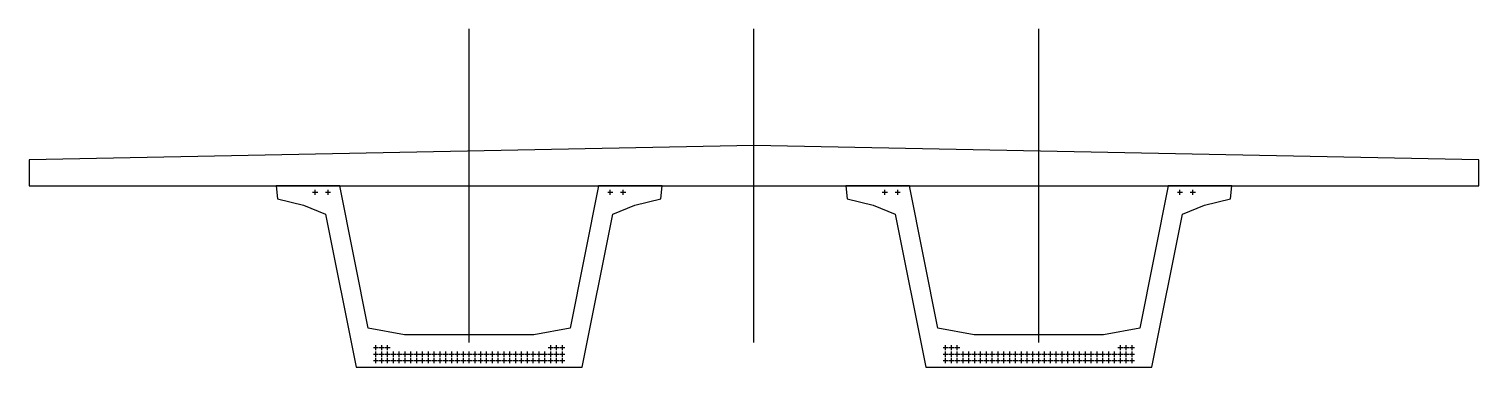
# Model space of a CAD drawing. Header units: metres. Extents: x 0 to 11.2, y 2.9 to 5.5.
import ezdxf

# ---------------------------------------------------------------- set-up
doc = ezdxf.new("R2010")
doc.units = ezdxf.units.M
doc.header["$PDMODE"] = 2
doc.header["$PDSIZE"] = 0.02
for name, color, linetype in [('axis', 1, 'Continuous'), ('bottom_strands_positions', 3, 'Continuous'), ('girders_contour', 2, 'Continuous'), ('slab_contour', 6, 'Continuous'), ('top_strands', 1, 'Continuous')]:
    doc.layers.add(name, color=color, linetype=linetype)

msp = doc.modelspace()

# ---------------------------------------------------------------- linework, layer by layer
at = {"layer": 'axis'}
for p, q in [((3.4, 3.053), (3.4, 5.476)), ((5.6, 3.053), (5.6, 5.476)), ((7.8, 3.053), (7.8, 5.476))]:
    msp.add_line(p, q, dxfattribs=at)
at = {"layer": 'bottom_strands_positions'}
for p in [(2.68, 3.014), (2.725, 3.014), (2.77, 3.014), (4.03, 3.014), (4.075, 3.014), (4.12, 3.014), (7.08, 3.014), (7.125, 3.014), (7.17, 3.014), (8.43, 3.014), (8.475, 3.014), (8.52, 3.014), (2.68, 2.964), (2.68, 2.914), (2.725, 2.964), (2.725, 2.914), (2.77, 2.964), (2.77, 2.914), (2.815, 2.964), (2.815, 2.914), (2.86, 2.964), (2.86, 2.914), (2.905, 2.964), (2.905, 2.914), (2.95, 2.964), (2.95, 2.914), (2.995, 2.964), (2.995, 2.914), (3.04, 2.964), (3.04, 2.914), (3.085, 2.964), (3.085, 2.914), (3.13, 2.964), (3.13, 2.914), (3.175, 2.964), (3.175, 2.914), (3.22, 2.964), (3.22, 2.914), (3.265, 2.964), (3.265, 2.914), (3.31, 2.964), (3.31, 2.914), (3.355, 2.964), (3.355, 2.914), (3.4, 2.964), (3.4, 2.914), (3.445, 2.964), (3.445, 2.914), (3.49, 2.964), (3.49, 2.914), (3.535, 2.964), (3.535, 2.914), (3.58, 2.964), (3.58, 2.914), (3.625, 2.964), (3.625, 2.914), (3.67, 2.964), (3.67, 2.914), (3.715, 2.964), (3.715, 2.914), (3.76, 2.964), (3.76, 2.914), (3.805, 2.964), (3.805, 2.914), (3.85, 2.964), (3.85, 2.914), (3.895, 2.964), (3.895, 2.914), (3.94, 2.964), (3.94, 2.914), (3.985, 2.964), (3.985, 2.914), (4.03, 2.964), (4.03, 2.914), (4.075, 2.964), (4.075, 2.914), (4.12, 2.964), (4.12, 2.914), (7.08, 2.964), (7.08, 2.914), (7.125, 2.964), (7.125, 2.914), (7.17, 2.964), (7.17, 2.914), (7.215, 2.964), (7.215, 2.914), (7.26, 2.964), (7.26, 2.914), (7.305, 2.964), (7.305, 2.914), (7.35, 2.964), (7.35, 2.914), (7.395, 2.964), (7.395, 2.914), (7.44, 2.964), (7.44, 2.914), (7.485, 2.964), (7.485, 2.914), (7.53, 2.964), (7.53, 2.914), (7.575, 2.964), (7.575, 2.914), (7.62, 2.964), (7.62, 2.914), (7.665, 2.964), (7.665, 2.914), (7.71, 2.964), (7.71, 2.914), (7.755, 2.964), (7.755, 2.914), (7.8, 2.964), (7.8, 2.914), (7.845, 2.964), (7.845, 2.914), (7.89, 2.964), (7.89, 2.914), (7.935, 2.964), (7.935, 2.914), (7.98, 2.964), (7.98, 2.914), (8.025, 2.964), (8.025, 2.914), (8.07, 2.964), (8.07, 2.914), (8.115, 2.964), (8.115, 2.914), (8.16, 2.964), (8.16, 2.914), (8.205, 2.964), (8.205, 2.914), (8.25, 2.964), (8.25, 2.914), (8.295, 2.964), (8.295, 2.914), (8.34, 2.964), (8.34, 2.914), (8.385, 2.964), (8.385, 2.914), (8.43, 2.964), (8.43, 2.914), (8.475, 2.964), (8.475, 2.914), (8.52, 2.964), (8.52, 2.914)]:
    msp.add_point(p, dxfattribs=at)
at = {"layer": 'girders_contour'}
for points in [[(2.9, 3.114), (2.62, 3.164), (2.4, 4.264), (1.91, 4.264), (1.92, 4.164), (2.12, 4.114), (2.291, 4.044), (2.527, 2.864), (4.273, 2.864), (4.509, 4.044), (4.68, 4.114), (4.88, 4.164), (4.89, 4.264), (4.4, 4.264), (4.18, 3.164), (3.9, 3.114)], [(7.3, 3.114), (7.02, 3.164), (6.8, 4.264), (6.31, 4.264), (6.32, 4.164), (6.52, 4.114), (6.691, 4.044), (6.927, 2.864), (8.673, 2.864), (8.909, 4.044), (9.08, 4.114), (9.28, 4.164), (9.29, 4.264), (8.8, 4.264), (8.58, 3.164), (8.3, 3.114)]]:
    msp.add_lwpolyline(points, close=True, dxfattribs=at)
at = {"layer": 'slab_contour'}
msp.add_lwpolyline([(11.2, 4.464), (5.6, 4.576), (0, 4.464), (0, 4.264), (11.2, 4.264)], close=True, dxfattribs=at)
at = {"layer": 'top_strands'}
for p in [(2.21, 4.214), (2.31, 4.214), (4.49, 4.214), (4.59, 4.214), (6.61, 4.214), (6.71, 4.214), (8.89, 4.214), (8.99, 4.214)]:
    msp.add_point(p, dxfattribs=at)

doc.saveas('drawing.dxf')
